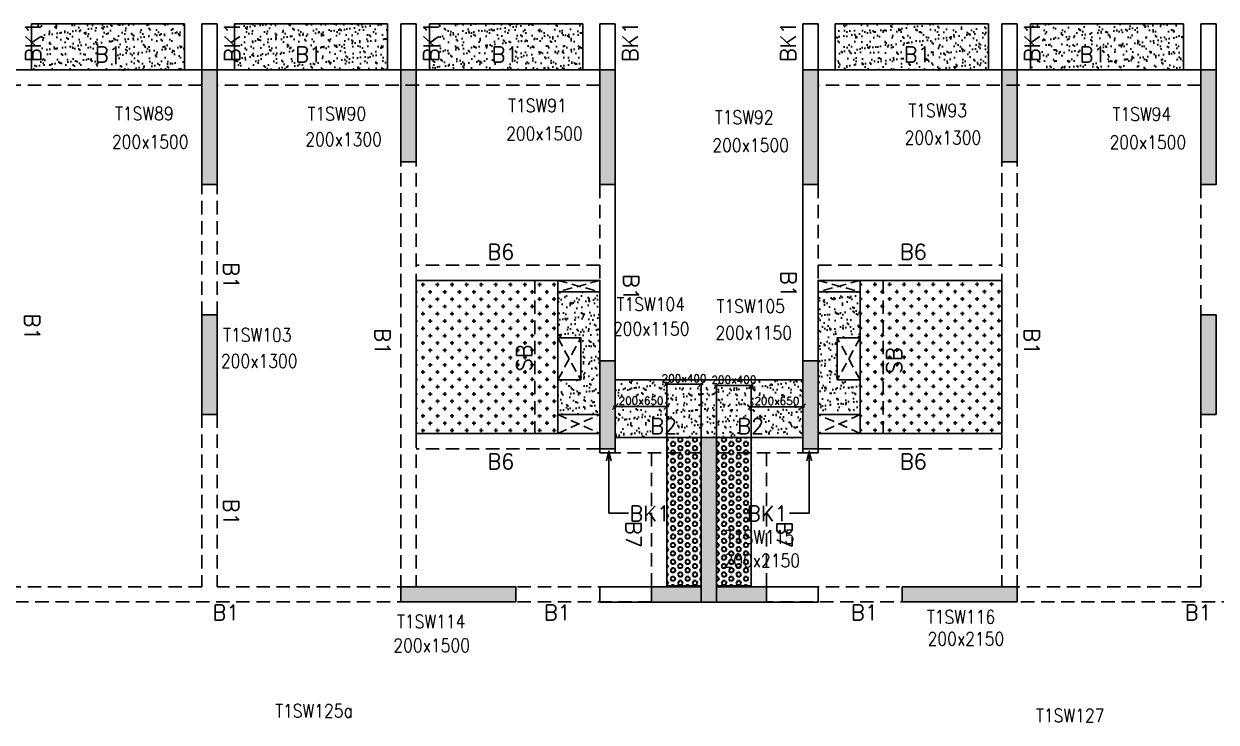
# Model space of a CAD drawing. Header units: millimetres. Extents: x 1078357 to 2594950, y -5122486 to -4636555.
# Drawn here: x 2233855 to 2249430, y -4666672 to -4657552 of the extents above; entities that cross this region are included whole.
import ezdxf

# ---------------------------------------------------------------- set-up
doc = ezdxf.new("R2010")
doc.units = ezdxf.units.MM
doc.header["$PDMODE"] = 35
for name, pattern in [('CONTINOUS', [0]), ('HIDDEN', [0.375, 0.25, -0.125]), ('New Retail block$0$CONTINOUS', [0])]:
    doc.linetypes.add(name, pattern=pattern)
doc.layers.get('0').update_dxf_attribs({"lineweight": 0})
doc.layers.get('Defpoints').update_dxf_attribs({"lineweight": 0})
for name, color, linetype, lineweight in [('A-_ANOTDIMA_D-', 6, 'Continuous', 13), ('COL. NO.', 30, 'Continuous', 25), ('COL. SIZE', 7, 'Continuous', 25), ('DIM', 9, 'Continuous', 25), ('HATCH', 8, 'Continuous', 30)]:
    doc.layers.add(name, color=color, linetype=linetype, lineweight=lineweight)
for name, color, linetype in [('B-200x325', 201, 'HIDDEN'), ('DROP SLAB', 8, 'Continuous'), ('NON STR. RCC WALL', 6, 'Continuous'), ('S-BEAM', 3, 'HIDDEN'), ('S-BEAM NO.', 6, 'Continuous'), ('S-COLUMN', 1, 'Continuous'), ('S-CUTOUT', 8, 'HIDDEN'), ('S-SLAB-PROJECTION', 54, 'New Retail block$0$CONTINOUS'), ('SLAB FOLD', 8, 'Continuous')]:
    doc.layers.add(name, color=color, linetype=linetype)
doc.styles.add('Roman', font='romans')
doc.styles.add('ROMANS', font='romans.shx', dxfattribs={"width": 0.85})
doc.dimstyles.new('HARESH', dxfattribs={"dimtxt": 150, "dimasz": 75, "dimexe": 0, "dimexo": 0, "dimgap": 25, "dimtad": 1, "dimdec": 0, "dimdsep": 46, "dimtxsty": 'Roman', "dimblk": 'OBLIQUE', "dimcen": 225, "dimdle": 25, "dimclrd": 2, "dimclre": 2, "dimclrt": 7, "dimadec": 8, "dimazin": 1, "dimtfac": 1, "dimtdec": 0, "dimtmove": 0, "dimatfit": 0, "dimfxl": 1, "dimlwd": -1, "dimlwe": -1, "dimarcsym": 0})
pattern_1 = [(37.4701541, (-740503.51, 9329417.72), (-4.7236114, 146.8264517), [0, -115.824, 0, -129.54, 0, -123.825]), (7.4701541, (-740503.51, 9329417.72), (134.9689868, 214.9772528), [0, -62.484, 0, -104.394, 0, -40.005]), (327.4701541, (-740597.24, 9329417.77), (237.2979035, 0.3075449), [0, -38.1, 0, -137.16, 0, -179.07]), (317.4701541, (-740597.24, 9329417.77), (229.1017424, 66.759465), [0, -19.05, 0, -89.916, 0, -102.87])]
pattern_2 = [(180.03079016, (-2196286.82, 14063573.08), (-95.1987999, -95.3011726), [47.625, -142.875]), (270.03079016, (-2196310.65, 14063596.88), (95.3011726, -95.1987999), [47.625, -142.875])]
pattern_3 = [(180, (2168054.783, -4476147.51), (-7e-15, -54.992613), [31.75, -63.5]), (300, (2168054.783, -4476147.51), (47.625, 27.496307), [31.75, -63.5]), (240, (2168023.033, -4476147.51), (47.625, -27.496307), [31.75, -63.5])]

# ---------------------------------------------------------------- blocks, each defined once
blk = doc.blocks.new('_Oblique')
at = {"color": 0, "linetype": 'ByBlock', "lineweight": -2}
blk.add_line((-0.5, -0.5), (0.5, 0.5), dxfattribs=at)
blk = doc.blocks.new('*D1539')
at = {"layer": 'Defpoints', "color": 0, "ltscale": 700, "transparency": 16777216}
for p in [(2242254, -4662257), (2242254, -4662952, 0), (2242704, -4662952, 0)]:
    blk.add_point(p, dxfattribs=at)
at = {"layer": 'DIM', "color": 2, "ltscale": 700, "transparency": 16777216}
for p, q in [((2242729, -4662257), (2242229, -4662257)), ((2242254, -4662952), (2242254, -4662257)), ((2242704, -4662952), (2242704, -4662257))]:
    blk.add_line(p, q, dxfattribs=at)
at = {"layer": 'DIM', "color": 2, "ltscale": 700, "transparency": 16777216, "xscale": 75, "yscale": 75, "zscale": 75, "rotation": 180}
blk.add_blockref('_Oblique', (2242254, -4662257), dxfattribs=at)
at = {"layer": 'DIM', "color": 2, "ltscale": 700, "transparency": 16777216, "xscale": 75, "yscale": 75, "zscale": 75}
blk.add_blockref('_Oblique', (2242704, -4662257), dxfattribs=at)
at = {"layer": 'DIM', "color": 7, "ltscale": 700, "transparency": 16777216, "insert": (2242479, -4662182), "char_height": 150, "attachment_point": 5, "style": 'Roman'}
blk.add_mtext('{\\H0.666667x;200x400}', dxfattribs=at)
blk = doc.blocks.new('*D1540')
at = {"layer": 'Defpoints', "color": 0, "ltscale": 700, "transparency": 16777216}
for p in [(2241580, -4662550), (2241580, -4662952, 0), (2242254, -4662952, 0)]:
    blk.add_point(p, dxfattribs=at)
at = {"layer": 'DIM', "color": 2, "ltscale": 700, "transparency": 16777216}
for p, q in [((2242279, -4662550), (2241555, -4662550)), ((2241580, -4662952), (2241580, -4662550)), ((2242254, -4662952), (2242254, -4662550))]:
    blk.add_line(p, q, dxfattribs=at)
at = {"layer": 'DIM', "color": 2, "ltscale": 700, "transparency": 16777216, "xscale": 75, "yscale": 75, "zscale": 75, "rotation": 180}
blk.add_blockref('_Oblique', (2241580, -4662550), dxfattribs=at)
at = {"layer": 'DIM', "color": 2, "ltscale": 700, "transparency": 16777216, "xscale": 75, "yscale": 75, "zscale": 75}
blk.add_blockref('_Oblique', (2242254, -4662550), dxfattribs=at)
at = {"layer": 'DIM', "color": 7, "ltscale": 700, "transparency": 16777216, "insert": (2241917, -4662475), "char_height": 150, "attachment_point": 5, "style": 'Roman'}
blk.add_mtext('{\\H0.666667x;200x650}', dxfattribs=at)
blk = doc.blocks.new('*D1541')
at = {"layer": 'Defpoints', "color": 0, "ltscale": 700, "transparency": 16777216}
for p in [(2243355, -4662275), (2242904, -4662952, 0), (2243355, -4662952, 0)]:
    blk.add_point(p, dxfattribs=at)
at = {"layer": 'DIM', "color": 2, "ltscale": 700, "transparency": 16777216}
for p, q in [((2242879, -4662275), (2243380, -4662275)), ((2242904, -4662952), (2242904, -4662275)), ((2243355, -4662952), (2243355, -4662275))]:
    blk.add_line(p, q, dxfattribs=at)
at = {"layer": 'DIM', "color": 2, "ltscale": 700, "transparency": 16777216, "xscale": 75, "yscale": 75, "zscale": 75, "rotation": 180}
blk.add_blockref('_Oblique', (2242904, -4662275), dxfattribs=at)
at = {"layer": 'DIM', "color": 2, "ltscale": 700, "transparency": 16777216, "xscale": 75, "yscale": 75, "zscale": 75}
blk.add_blockref('_Oblique', (2243355, -4662275), dxfattribs=at)
at = {"layer": 'DIM', "color": 7, "ltscale": 700, "transparency": 16777216, "insert": (2243130, -4662200), "char_height": 150, "attachment_point": 5, "style": 'Roman'}
blk.add_mtext('{\\H0.666667x;200x400}', dxfattribs=at)
blk = doc.blocks.new('*D1542')
at = {"layer": 'Defpoints', "color": 0, "ltscale": 700, "transparency": 16777216}
for p in [(2244029, -4662552), (2243355, -4662952, 0), (2244029, -4662952, 0)]:
    blk.add_point(p, dxfattribs=at)
at = {"layer": 'DIM', "color": 2, "ltscale": 700, "transparency": 16777216}
for p, q in [((2243330, -4662552), (2244054, -4662552)), ((2243355, -4662952), (2243355, -4662552)), ((2244029, -4662952), (2244029, -4662552))]:
    blk.add_line(p, q, dxfattribs=at)
at = {"layer": 'DIM', "color": 2, "ltscale": 700, "transparency": 16777216, "xscale": 75, "yscale": 75, "zscale": 75, "rotation": 180}
blk.add_blockref('_Oblique', (2243355, -4662552), dxfattribs=at)
at = {"layer": 'DIM', "color": 2, "ltscale": 700, "transparency": 16777216, "xscale": 75, "yscale": 75, "zscale": 75}
blk.add_blockref('_Oblique', (2244029, -4662552), dxfattribs=at)
at = {"layer": 'DIM', "color": 7, "ltscale": 700, "transparency": 16777216, "insert": (2243692, -4662477), "char_height": 150, "attachment_point": 5, "style": 'Roman'}
blk.add_mtext('{\\H0.666667x;200x650}', dxfattribs=at)
blk = doc.blocks.new('G$CD63B60BD')
at = {"layer": 'COL. NO.', "linetype": 'Continuous', "style": 'ROMANS', "width": 0.85}
for s, p in [('T1SW91', (74827, 15346, -320)), ('T1SW93', (80056, 15282, -320)), ('T1SW89', (69692, 15241, -320)), ('T1SW90', (72207, 15239, -270)), ('T1SW92', (77528, 15192, -320)), ('T1SW94', (82723, 15234, -320)), ('T1SW104', (76244, 12751, -320)), ('T1SW105', (77550, 12725, -320)), ('T1SW103', (71104, 12350, -320)), ('T1SW115', (77672, 9711, -320)), ('T1SW114', (73376, 8609, -320)), ('T1SW116', (80297, 8667, -320)), ('T1SW125a', (71784, 7441, -320)), ('T1SW127', (81723, 7381, -320))]:
    blk.add_text(s, height=175, dxfattribs=at).set_placement(p)
at = {"layer": 'COL. SIZE', "linetype": 'Continuous', "style": 'ROMANS', "width": 0.85}
for s, p in [('200x1500', (74800, 14979, -320)), ('200x1500', (69651, 14873, -320)), ('200x1300', (72177, 14904, -270)), ('200x1500', (77494, 14828, -320)), ('200x1300', (80006, 14926, -320)), ('200x1500', (82683, 14866, -320)), ('200x1150', (76195, 12430, -320)), ('200x1150', (77534, 12377, -320)), ('200x1300', (71075, 12010, -320)), ('200x2150', (77639, 9404, -320)), ('200x1500', (73327, 8296, -320)), ('200x2150', (80306, 8381, -320))]:
    blk.add_text(s, height=175, dxfattribs=at).set_placement(p)

msp = doc.modelspace()

# ---------------------------------------------------------------- hatches: boundary and pattern name
at = {"layer": 'DROP SLAB'}
h = msp.add_hatch(dxfattribs=at)
h.set_pattern_fill('CROSS', color=8, scale=15, angle=179.96921)
h.set_pattern_definition(pattern_2)
h.paths.add_polyline_path([(2240829.3, -4660902.8), (2238979.6, -4660902.8), (2238979.6, -4662902.6), (2240829.3, -4662902.6)])
h = msp.add_hatch(dxfattribs=at)
h.set_pattern_fill('CROSS', color=8, scale=15, angle=0.03079)
h.set_pattern_definition(pattern_2)
h.paths.add_polyline_path([(2244779.8, -4660902.8), (2246629.6, -4660902.8), (2246629.6, -4662902.6), (2244779.8, -4662902.6)])
at = {"layer": 'HATCH'}
h = msp.add_hatch(dxfattribs=at)
h.set_pattern_fill('AR-SAND', color=8, scale=3, angle=179.97015)
h.set_pattern_definition([(37.4701541, (-730003.51, 9329417.72), (-4.7236114, 146.8264517), [0, -115.824, 0, -129.54, 0, -123.825]), (7.4701541, (-730003.51, 9329417.72), (134.9689868, 214.9772528), [0, -62.484, 0, -104.394, 0, -40.005]), (327.4701541, (-730097.24, 9329417.77), (237.2979035, 0.3075449), [0, -38.1, 0, -137.16, 0, -179.07]), (317.4701541, (-730097.24, 9329417.77), (229.1017424, 66.759465), [0, -19.05, 0, -89.916, 0, -102.87])])
h.paths.add_polyline_path([(2235955, -4657552.5), (2233955, -4657552.5), (2233955, -4658152.5), (2235955, -4658152.5)])
h = msp.add_hatch(dxfattribs=at)
h.set_pattern_fill('AR-SAND', color=8, scale=3, angle=179.97015)
h.set_pattern_definition([(37.4701541, (-732653.51, 9329417.72), (-4.7236114, 146.8264517), [0, -115.824, 0, -129.54, 0, -123.825]), (7.4701541, (-732653.51, 9329417.72), (134.9689868, 214.9772528), [0, -62.484, 0, -104.394, 0, -40.005]), (327.4701541, (-732747.24, 9329417.77), (237.2979035, 0.3075449), [0, -38.1, 0, -137.16, 0, -179.07]), (317.4701541, (-732747.24, 9329417.77), (229.1017424, 66.759465), [0, -19.05, 0, -89.916, 0, -102.87])])
h.paths.add_polyline_path([(2238605, -4657552.5), (2236605, -4657552.5), (2236605, -4658152.5), (2238605, -4658152.5)])
h = msp.add_hatch(dxfattribs=at)
h.set_pattern_fill('AR-SAND', color=8, scale=3, angle=179.97015)
h.set_pattern_definition([(37.4701541, (-735203.51, 9329417.72), (-4.7236114, 146.8264517), [0, -115.824, 0, -129.54, 0, -123.825]), (7.4701541, (-735203.51, 9329417.72), (134.9689868, 214.9772528), [0, -62.484, 0, -104.394, 0, -40.005]), (327.4701541, (-735297.24, 9329417.77), (237.2979035, 0.3075449), [0, -38.1, 0, -137.16, 0, -179.07]), (317.4701541, (-735297.24, 9329417.77), (229.1017424, 66.759465), [0, -19.05, 0, -89.916, 0, -102.87])])
h.paths.add_polyline_path([(2241155, -4657552.5), (2239155, -4657552.5), (2239155, -4658152.5), (2241155, -4658152.5)])
h = msp.add_hatch(dxfattribs=at)
h.set_pattern_fill('AR-SAND', color=8, scale=3, angle=179.97015)
h.set_pattern_definition(pattern_1)
h.paths.add_polyline_path([(2246455, -4657552.5), (2244455, -4657552.5), (2244455, -4658152.5), (2246455, -4658152.5)])
h = msp.add_hatch(dxfattribs=at)
h.set_pattern_fill('AR-SAND', color=8, scale=3, angle=179.97015)
h.set_pattern_definition(pattern_1)
h.paths.add_polyline_path([(2249005, -4657552.5), (2247005, -4657552.5), (2247005, -4658152.5), (2249005, -4658152.5)])
h = msp.add_hatch(dxfattribs=at)
h.set_pattern_fill('AR-SAND', color=8, scale=3, angle=0.02985)
h.set_pattern_definition([(37.47015413, (-2790653.98, 18697456.11), (-4.72361136, 146.8264517), [0, -115.824, 0, -129.54, 0, -123.825]), (7.4701541, (-2790653.98, 18697456.11), (134.9689868, 214.9772528), [0, -62.484, 0, -104.394, 0, -40.005]), (327.4701541, (-2790747.7, 18697456.16), (237.2979035, 0.3075449), [0, -38.1, 0, -137.16, 0, -179.07]), (317.4701541, (-2790747.7, 18697456.16), (229.1017424, 66.759465), [0, -19.05, 0, -89.916, 0, -102.87])])
h.paths.add_polyline_path([(2241379, -4661052.5), (2240829, -4661052.5), (2240829, -4661652.5), (2241129, -4661652.5), (2241129, -4662202.5), (2240829, -4662202.5), (2240829, -4662652.5), (2241379, -4662652.5)])
h = msp.add_hatch(dxfattribs=at)
h.set_pattern_fill('AR-SAND', color=8, scale=3, angle=179.97015)
h.set_pattern_definition([(37.47015413, (-2790653.2, 18697456.04), (-4.72361136, 146.8264517), [0, -115.824, 0, -129.54, 0, -123.825]), (7.4701541, (-2790653.2, 18697456.04), (134.9689868, 214.9772528), [0, -62.484, 0, -104.394, 0, -40.005]), (327.4701541, (-2790746.93, 18697456.09), (237.2979035, 0.3075449), [0, -38.1, 0, -137.16, 0, -179.07]), (317.4701541, (-2790746.93, 18697456.09), (229.1017424, 66.759465), [0, -19.05, 0, -89.916, 0, -102.87])])
h.paths.add_polyline_path([(2244229.8, -4661052.6), (2244779.8, -4661052.6), (2244779.8, -4661652.6), (2244479.8, -4661652.6), (2244479.8, -4662202.6), (2244779.8, -4662202.5), (2244779.8, -4662652.6), (2244229.8, -4662652.6)])
h = msp.add_hatch(dxfattribs=at)
h.set_pattern_fill('AR-SAND', color=8, scale=3, angle=179.97015)
h.set_pattern_definition([(37.4701541, (-1832428.33, 14013386.82), (-4.72361136, 146.8264517), [0, -115.824, 0, -129.54, 0, -123.825]), (7.4701541, (-1832428.33, 14013386.82), (134.9689868, 214.9772528), [0, -62.484, 0, -104.394, 0, -40.005]), (327.4701541, (-1832522.05, 14013386.87), (237.2979035, 0.3075449), [0, -38.1, 0, -137.16, 0, -179.07]), (317.4701541, (-1832522.05, 14013386.87), (229.1017424, 66.759465), [0, -19.05, 0, -89.916, 0, -102.87])])
h.paths.add_polyline_path([(2244029.9, -4662202.5), (2241579.9, -4662202.5), (2241579.9, -4662952.5), (2244029.9, -4662952.5)])
h = msp.add_hatch(dxfattribs=at)
h.set_pattern_fill('AR-SAND', color=8, scale=3, angle=179.97015)
h.set_pattern_definition([(37.4701541, (-1832428.23, 14013386.82), (-4.72361136, 146.8264517), [0, -115.824, 0, -129.54, 0, -123.825]), (7.4701541, (-1832428.23, 14013386.82), (134.9689868, 214.9772528), [0, -62.484, 0, -104.394, 0, -40.005]), (327.4701541, (-1832521.95, 14013386.87), (237.2979035, 0.3075449), [0, -38.1, 0, -137.16, 0, -179.07]), (317.4701541, (-1832521.95, 14013386.87), (229.1017424, 66.759465), [0, -19.05, 0, -89.916, 0, -102.87])])
h.paths.add_polyline_path([(2244030, -4662352.5), (2241580, -4662352.5), (2241580, -4662952.5), (2244030, -4662952.5)])
at = {"layer": 'HATCH', "ltscale": 1000}
h = msp.add_hatch(dxfattribs=at)
h.set_pattern_fill('HEX', color=8, scale=10, angle=180)
h.set_pattern_definition(pattern_3)
h.paths.add_polyline_path([(2242704.8, -4664891.9), (2242254.8, -4664891.9), (2242254.8, -4662952.6), (2242704.8, -4662952.6)])
h = msp.add_hatch(dxfattribs=at)
h.set_pattern_fill('HEX', color=8, scale=10, angle=180)
h.set_pattern_definition(pattern_3)
h.paths.add_polyline_path([(2243354.8, -4664892.4), (2242904.8, -4664892.4), (2242904.8, -4662952.5), (2243354.8, -4662952.5)])
at = {"layer": 'S-COLUMN', "lineweight": 25, "extrusion": (-1.00316e-06, 2.11765e-11, 1)}
h = msp.add_hatch(color=1, dxfattribs=at)
h.dxf.hatch_style = 1
h.paths.add_polyline_path([(2236179.6, -4658152.6), (2236379.6, -4658152.6), (2236379.6, -4659652.5), (2236179.6, -4659652.5)])
at = {"layer": 'S-COLUMN', "lineweight": 25, "extrusion": (1.00316e-06, 1.91639e-11, 1)}
h = msp.add_hatch(color=1, dxfattribs=at)
h.dxf.hatch_style = 1
h.paths.add_polyline_path([(2236379.6, -4658152.6), (2236179.6, -4658152.6), (2236179.6, -4659652.5), (2236379.6, -4659652.5)])
at = {"layer": 'S-COLUMN', "lineweight": 25}
h = msp.add_hatch(color=1, dxfattribs=at)
h.dxf.hatch_style = 1
h.paths.add_polyline_path([(2238779.6, -4659352.6), (2238979.6, -4659352.6), (2238979.6, -4658152.6), (2238779.6, -4658152.6)])
at = {"layer": 'S-COLUMN', "lineweight": 25, "extrusion": (-1.00316e-06, 2.11765e-11, 1)}
h = msp.add_hatch(color=1, dxfattribs=at)
h.dxf.hatch_style = 1
h.paths.add_polyline_path([(2241379.6, -4658152.6), (2241579.6, -4658152.6), (2241579.6, -4659652.5), (2241379.6, -4659652.5)])
at = {"layer": 'S-COLUMN', "lineweight": 25, "extrusion": (1.00316e-06, 1.91639e-11, 1)}
h = msp.add_hatch(color=1, dxfattribs=at)
h.dxf.hatch_style = 1
h.paths.add_polyline_path([(2244229.6, -4658152.6), (2244029.6, -4658152.6), (2244029.6, -4659652.5), (2244229.6, -4659652.5)])
at = {"layer": 'S-COLUMN', "lineweight": 25}
h = msp.add_hatch(color=1, dxfattribs=at)
h.dxf.hatch_style = 1
h.paths.add_polyline_path([(2246629.6, -4659352.6), (2246829.6, -4659352.6), (2246829.6, -4658152.6), (2246629.6, -4658152.6)])
at = {"layer": 'S-COLUMN', "lineweight": 25, "extrusion": (-1.00316e-06, 2.11765e-11, 1)}
h = msp.add_hatch(color=1, dxfattribs=at)
h.dxf.hatch_style = 1
h.paths.add_polyline_path([(2249229.6, -4658152.6), (2249429.6, -4658152.6), (2249429.6, -4659652.5), (2249229.6, -4659652.5)])
at = {"layer": 'S-COLUMN', "lineweight": 25, "extrusion": (1.00316e-06, 1.91639e-11, 1)}
h = msp.add_hatch(color=1, dxfattribs=at)
h.dxf.hatch_style = 1
h.paths.add_polyline_path([(2249429.6, -4658152.6), (2249229.6, -4658152.6), (2249229.6, -4659652.5), (2249429.6, -4659652.5)])
at = {"layer": 'S-COLUMN', "lineweight": 25, "extrusion": (-1.00316e-06, 2.11765e-11, 1)}
h = msp.add_hatch(color=1, dxfattribs=at)
h.dxf.hatch_style = 1
h.paths.add_polyline_path([(2236179.6, -4662652.5), (2236379.6, -4662652.5), (2236379.6, -4661352.5), (2236179.6, -4661352.5)])
at = {"layer": 'S-COLUMN', "lineweight": 25, "extrusion": (1.00316e-06, 1.91639e-11, 1)}
h = msp.add_hatch(color=1, dxfattribs=at)
h.dxf.hatch_style = 1
h.paths.add_polyline_path([(2236379.6, -4662652.5), (2236179.6, -4662652.5), (2236179.6, -4661352.5), (2236379.6, -4661352.5)])
at = {"layer": 'S-COLUMN', "lineweight": 25, "extrusion": (-1.00316e-06, 2.11765e-11, 1)}
h = msp.add_hatch(color=1, dxfattribs=at)
h.dxf.hatch_style = 1
h.paths.add_polyline_path([(2249229.6, -4662652.5), (2249429.6, -4662652.5), (2249429.6, -4661352.5), (2249229.6, -4661352.5)])
at = {"layer": 'S-COLUMN', "lineweight": 25, "extrusion": (1.00316e-06, 1.91639e-11, 1)}
h = msp.add_hatch(color=1, dxfattribs=at)
h.dxf.hatch_style = 1
h.paths.add_polyline_path([(2249429.6, -4662652.5), (2249229.6, -4662652.5), (2249229.6, -4661352.5), (2249429.6, -4661352.5)])
at = {"layer": 'S-COLUMN', "lineweight": 25, "extrusion": (-1.00316e-06, 2.11765e-11, 1)}
h = msp.add_hatch(color=1, dxfattribs=at)
h.dxf.hatch_style = 1
h.paths.add_polyline_path([(2241379.6, -4663102.6), (2241579.6, -4663102.6), (2241579.6, -4661952.6), (2241379.6, -4661952.6)])
at = {"layer": 'S-COLUMN', "lineweight": 25, "extrusion": (1.00316e-06, 1.91639e-11, 1)}
h = msp.add_hatch(color=1, dxfattribs=at)
h.dxf.hatch_style = 1
h.paths.add_polyline_path([(2244229.6, -4663102.6), (2244029.6, -4663102.6), (2244029.6, -4661952.6), (2244229.6, -4661952.6)])
at = {"layer": 'S-COLUMN', "lineweight": 25}
h = msp.add_hatch(color=1, dxfattribs=at)
h.dxf.hatch_style = 1
h.paths.add_polyline_path([(2242704.6, -4664902.7), (2242054.6, -4664902.7), (2242054.6, -4665102.7), (2242904.6, -4665102.7), (2242904.6, -4662952.7), (2242704.6, -4662952.7)])
at = {"layer": 'S-COLUMN', "lineweight": 25, "extrusion": (1.00316e-06, 1.91639e-11, 1)}
h = msp.add_hatch(color=1, dxfattribs=at)
h.dxf.hatch_style = 1
h.paths.add_polyline_path([(2242904.6, -4664902.7), (2243554.6, -4664902.7), (2243554.6, -4665102.7), (2242704.6, -4665102.7), (2242704.6, -4662952.7), (2242904.6, -4662952.7)])
at = {"layer": 'S-COLUMN', "lineweight": 25}
h = msp.add_hatch(color=1, dxfattribs=at)
h.dxf.hatch_style = 1
h.paths.add_polyline_path([(2238779.6, -4664902.5), (2240279.6, -4664902.5), (2240279.6, -4665102.5), (2238779.6, -4665102.5)])
h = msp.add_hatch(color=1, dxfattribs=at)
h.dxf.hatch_style = 1
h.paths.add_polyline_path([(2245329.6, -4664902.5), (2246829.6, -4664902.5), (2246829.6, -4665102.5), (2245329.6, -4665102.5)])

# ---------------------------------------------------------------- linework, layer by layer
at = {"layer": 'DROP SLAB', "color": 3, "linetype": 'CONTINOUS', "ltscale": 500, "elevation": 0}
for points in [[(2240829.3, -4660902.8), (2238979.6, -4660902.8), (2238979.6, -4662902.6), (2240829.3, -4662902.6)], [(2240829.3, -4660902.8), (2241379.3, -4660902.8), (2241379.3, -4661052.6), (2240829.3, -4661052.6)], [(2244779.8, -4660902.8), (2244229.8, -4660902.8), (2244229.8, -4661052.6), (2244779.8, -4661052.6)], [(2244779.8, -4660902.8), (2246629.6, -4660902.8), (2246629.6, -4662902.6), (2244779.8, -4662902.6)], [(2240829.7, -4661652.5), (2241129.7, -4661652.5), (2241129.7, -4662202.5), (2240829.7, -4662202.5)], [(2244779.8, -4661652.6), (2244479.8, -4661652.6), (2244479.8, -4662202.6), (2244779.8, -4662202.6)], [(2240829.8, -4662652.6), (2241379.6, -4662652.6), (2241379.6, -4662902.6), (2240829.8, -4662902.6)], [(2244779.8, -4662652.6), (2244229.9, -4662652.6), (2244229.9, -4662902.6), (2244779.8, -4662902.6)]]:
    msp.add_lwpolyline(points, close=True, dxfattribs=at)
at = {"layer": 'NON STR. RCC WALL', "elevation": 0}
for points in [[(2242054.6, -4664902.7), (2242054.6, -4665102.7), (2241379.6, -4665102.6), (2241379.6, -4664902.6)], [(2244229.6, -4664902.6), (2244229.6, -4665102.6), (2243554.6, -4665102.7), (2243554.6, -4664902.7)]]:
    msp.add_lwpolyline(points, close=True, dxfattribs=at)
at = {"layer": 'S-BEAM', "linetype": 'CONTINOUS', "ltscale": 700}
for p, q in [((2236379.9, -4657552.5, 0), (2236179.9, -4657552.5, 0)), ((2236179.9, -4657552.5, 0), (2236179.9, -4658152.5, 0)), ((2236379.9, -4658152.5, 0), (2236379.9, -4657552.5, 0)), ((2238979.9, -4657552.5, 0), (2238779.9, -4657552.5, 0)), ((2238779.9, -4657552.5, 0), (2238779.9, -4658152.5, 0)), ((2238979.9, -4658152.5, 0), (2238979.9, -4657552.5, 0)), ((2241579.9, -4657552.5, 0), (2241379.9, -4657552.5, 0)), ((2241379.9, -4657552.5, 0), (2241379.9, -4658152.5, 0)), ((2241579.9, -4658152.5, 0), (2241579.9, -4657552.5, 0)), ((2244229.9, -4657552.5, 0), (2244029.9, -4657552.5, 0)), ((2244029.9, -4657552.5, 0), (2244029.9, -4658152.5, 0)), ((2244229.9, -4658152.5, 0), (2244229.9, -4657552.5, 0)), ((2246829.9, -4657552.5, 0), (2246629.9, -4657552.5, 0)), ((2246629.9, -4657552.5, 0), (2246629.9, -4658152.5, 0)), ((2246829.9, -4658152.5, 0), (2246829.9, -4657552.5, 0)), ((2249429.9, -4657552.5, 0), (2249229.9, -4657552.5, 0)), ((2249229.9, -4657552.5, 0), (2249229.9, -4658152.5, 0)), ((2249429.9, -4658152.5, 0), (2249429.9, -4657552.5, 0)), ((2236180, -4658152.5, 0), (2231180, -4658152.5, 0)), ((2241380, -4658152.5, 0), (2236380, -4658152.5, 0)), ((2249230, -4658152.5, 0), (2244230, -4658152.5, 0)), ((2241580, -4659652.5, 0), (2241580, -4662152.5, 0)), ((2244030, -4659652.5, 0), (2244030, -4662152.5, 0)), ((2244030, -4662952.5, 0), (2241580, -4662952.5, 0))]:
    msp.add_line(p, q, dxfattribs=at)
at = {"layer": 'S-BEAM', "linetype": 'HIDDEN', "ltscale": 700}
for p, q in [((2236180, -4658352.5, 0), (2231180, -4658352.5, 0)), ((2241380, -4658352.5, 0), (2236380, -4658352.5, 0)), ((2238780, -4658452.6, 0), (2238780, -4664902.4, 0)), ((2238980, -4658452.6, 0), (2238980, -4664902.4, 0)), ((2249230, -4658352.5, 0), (2244230, -4658352.5, 0)), ((2246630, -4658452.6, 0), (2246630, -4664902.4, 0)), ((2246830, -4658452.6, 0), (2246830, -4664902.4, 0)), ((2236180, -4661352.5, 0), (2236180, -4659652.5, 0)), ((2236380, -4661352.5, 0), (2236380, -4659652.5, 0)), ((2241380, -4659652.5, 0), (2241380, -4662152.5, 0)), ((2244230, -4659652.5, 0), (2244230, -4662152.5, 0)), ((2249230, -4659652.5, 0), (2249230, -4661352.5, 0)), ((2240529.3, -4660902.8, 0), (2240529.3, -4662902.6, 0)), ((2244779.6, -4660903, 0), (2244779.6, -4662902.8, 0)), ((2245079.6, -4660903, 0), (2245079.6, -4662902.8, 0)), ((2236180, -4662652.6, 0), (2236180, -4664902.5, 0)), ((2236380, -4662652.6, 0), (2236380, -4664902.5, 0)), ((2249230, -4662652.6, 0), (2249230, -4664902.5, 0)), ((2242705, -4663152.5, 0), (2241580, -4663152.5, 0)), ((2242905, -4663152.5, 0), (2244030, -4663152.5, 0)), ((2236180, -4664902.4, 0), (2229854.8, -4664902.4, 0)), ((2242054.8, -4664902.4, 0), (2236380, -4664902.4, 0)), ((2249230, -4664902.4, 0), (2243554.8, -4664902.4, 0)), ((2242054.8, -4665102.4, 0), (2229854.8, -4665102.4, 0)), ((2251780, -4665102.4, 0), (2243554.8, -4665102.4, 0))]:
    msp.add_line(p, q, dxfattribs=at)
at = {"layer": 'S-BEAM', "ltscale": 700}
for p, q in [((2241379.6, -4660702.8, 0), (2238979.6, -4660702.8, 0)), ((2244229.6, -4660702.8, 0), (2246629.6, -4660702.8, 0)), ((2241379.4, -4663102.6, 0), (2238979.6, -4663102.6, 0)), ((2242054.5, -4663152.5, 0), (2242054.5, -4664902.5)), ((2243554.8, -4663152.5, 0), (2243554.7, -4664902.5)), ((2244229.8, -4663102.6, 0), (2246629.6, -4663102.6, 0))]:
    msp.add_line(p, q, dxfattribs=at)
at = {"layer": 'S-BEAM', "linetype": 'Continuous', "ltscale": 700}
for p, q in [((2241379.6, -4660902.8, 0), (2238979.6, -4660902.8, 0)), ((2244229.6, -4660902.8, 0), (2246629.6, -4660902.8, 0)), ((2241379.4, -4662902.6, 0), (2238979.6, -4662902.6, 0)), ((2244229.8, -4662902.6, 0), (2246629.6, -4662902.6, 0)), ((2242254.5, -4663152.5, 0), (2242254.5, -4664891.9, 0)), ((2243354.8, -4663152.5, 0), (2243354.7, -4664891.9, 0))]:
    msp.add_line(p, q, dxfattribs=at)
at = {"layer": 'S-BEAM', "linetype": 'ByBlock', "ltscale": 700}
msp.add_line((2240829.3, -4660902.8, 0), (2240829.3, -4662902.6, 0), dxfattribs=at)
at = {"layer": 'S-BEAM', "linetype": 'Continuous', "ltscale": 700, "elevation": 0}
for points in [[(2241380.1, -4663102.5), (2241580.1, -4663102.5), (2241580.1, -4663152.7), (2241380.1, -4663152.7)], [(2244230.1, -4663102.5), (2244030.1, -4663102.5), (2244030.1, -4663152.7), (2244230.1, -4663152.7)]]:
    msp.add_lwpolyline(points, close=True, dxfattribs=at)
at = {"layer": 'S-COLUMN', "color": 1, "lineweight": 25, "extrusion": (-1.00316e-06, 2.11765e-11, 1)}
for points, elevation in [([(2236179.6, -4658152.6), (2236379.6, -4658152.6), (2236379.6, -4659652.5), (2236179.6, -4659652.5)], -2.2), ([(2241379.6, -4658152.6), (2241579.6, -4658152.6), (2241579.6, -4659652.5), (2241379.6, -4659652.5)], -2.2), ([(2249229.6, -4658152.6), (2249429.6, -4658152.6), (2249429.6, -4659652.5), (2249229.6, -4659652.5)], -2.3), ([(2236179.6, -4662652.5), (2236379.6, -4662652.5), (2236379.6, -4661352.5), (2236179.6, -4661352.5)], -2.2), ([(2249229.6, -4662652.5), (2249429.6, -4662652.5), (2249429.6, -4661352.5), (2249229.6, -4661352.5)], -2.3), ([(2241379.6, -4663102.6), (2241579.6, -4663102.6), (2241579.6, -4661952.6), (2241379.6, -4661952.6)], -2.2)]:
    msp.add_lwpolyline(points, close=True, dxfattribs=dict(at, elevation=elevation))
at = {"layer": 'S-COLUMN', "color": 1, "lineweight": 25, "extrusion": (1.00316e-06, 1.91639e-11, 1)}
for points, elevation in [([(2236379.6, -4658152.6), (2236179.6, -4658152.6), (2236179.6, -4659652.5), (2236379.6, -4659652.5)], 2.2), ([(2244229.6, -4658152.6), (2244029.6, -4658152.6), (2244029.6, -4659652.5), (2244229.6, -4659652.5)], 2.3), ([(2249429.6, -4658152.6), (2249229.6, -4658152.6), (2249229.6, -4659652.5), (2249429.6, -4659652.5)], 2.3), ([(2236379.6, -4662652.5), (2236179.6, -4662652.5), (2236179.6, -4661352.5), (2236379.6, -4661352.5)], 2.2), ([(2249429.6, -4662652.5), (2249229.6, -4662652.5), (2249229.6, -4661352.5), (2249429.6, -4661352.5)], 2), ([(2244229.6, -4663102.6), (2244029.6, -4663102.6), (2244029.6, -4661952.6), (2244229.6, -4661952.6)], 2.3)]:
    msp.add_lwpolyline(points, close=True, dxfattribs=dict(at, elevation=elevation))
at = {"layer": 'S-COLUMN', "color": 1, "lineweight": 25, "elevation": 0}
for points in [[(2238779.6, -4658152.6), (2238979.6, -4658152.6), (2238979.6, -4659352.6), (2238779.6, -4659352.6)], [(2246629.6, -4658152.6), (2246829.6, -4658152.6), (2246829.6, -4659352.6), (2246629.6, -4659352.6)], [(2238779.6, -4664902.5), (2240279.6, -4664902.5), (2240279.6, -4665102.5), (2238779.6, -4665102.5)], [(2245329.6, -4664902.5), (2246829.6, -4664902.5), (2246829.6, -4665102.5), (2245329.6, -4665102.5)]]:
    msp.add_lwpolyline(points, close=True, dxfattribs=at)
msp.add_lwpolyline([(2242704.6, -4664902.7), (2242054.6, -4664902.7), (2242054.6, -4665102.7), (2242904.6, -4665102.7), (2242904.6, -4662952.7), (2242704.6, -4662952.7), (2242704.6, -4664902.7)], dxfattribs=at)
at = {"layer": 'S-COLUMN', "color": 1, "lineweight": 25, "extrusion": (1.00316e-06, 1.91639e-11, 1), "elevation": 2.2}
msp.add_lwpolyline([(2242904.6, -4664902.7), (2243554.6, -4664902.7), (2243554.6, -4665102.7), (2242704.6, -4665102.7), (2242704.6, -4662952.7), (2242904.6, -4662952.7), (2242904.6, -4664902.7)], dxfattribs=at)
at = {"layer": 'S-CUTOUT', "ltscale": 500}
for p, q in [((2241379.3, -4660902.6, 0), (2240829.3, -4661052.6, 0)), ((2240830.2, -4660902.8, 0), (2241379.3, -4661052.6, 0)), ((2244229.8, -4660902.6, 0), (2244779.8, -4661052.6, 0)), ((2244778.9, -4660902.8, 0), (2244229.8, -4661052.6, 0)), ((2240829.6, -4661652.5, 0), (2241129.7, -4662202.5, 0)), ((2240829.6, -4662202.5, 0), (2241129.7, -4661652.5, 0)), ((2244779.8, -4661652.6, 0), (2244479.8, -4662202.6, 0)), ((2244779.8, -4662202.6, 0), (2244479.8, -4661652.6, 0)), ((2240829.8, -4662652.6, 0), (2241379.6, -4662902.6, 0)), ((2240829.8, -4662902.6, 0), (2241379.8, -4662652.6, 0)), ((2244779.8, -4662902.6, 0), (2244229.8, -4662652.6, 0)), ((2244779.8, -4662652.6, 0), (2244229.9, -4662902.6, 0))]:
    msp.add_line(p, q, dxfattribs=at)
at = {"layer": 'S-SLAB-PROJECTION', "elevation": 0}
for points in [[(2235955, -4657552.5), (2233955, -4657552.5), (2233955, -4658152.5), (2235955, -4658152.5)], [(2238605, -4657552.5), (2236605, -4657552.5), (2236605, -4658152.5), (2238605, -4658152.5)], [(2241155, -4657552.5), (2239155, -4657552.5), (2239155, -4658152.5), (2241155, -4658152.5)], [(2246455, -4657552.5), (2244455, -4657552.5), (2244455, -4658152.5), (2246455, -4658152.5)], [(2249005, -4657552.5), (2247005, -4657552.5), (2247005, -4658152.5), (2249005, -4658152.5)], [(2244029.9, -4662202.5), (2241579.9, -4662202.5), (2241579.9, -4662952.5), (2244029.9, -4662952.5)]]:
    msp.add_lwpolyline(points, close=True, dxfattribs=at)
at = {"layer": 'SLAB FOLD', "color": 8, "ltscale": 1000, "elevation": 0}
for points in [[(2241379, -4661052.5), (2240829, -4661052.5), (2240829, -4661652.5), (2241129, -4661652.5), (2241129, -4662202.5), (2240829, -4662202.5), (2240829, -4662652.5), (2241379, -4662652.5), (2241379, -4661052.5)], [(2244229.8, -4661052.6), (2244779.8, -4661052.6), (2244779.8, -4661652.6), (2244479.8, -4661652.6), (2244479.8, -4662202.6), (2244779.8, -4662202.5), (2244779.8, -4662652.6), (2244229.8, -4662652.6), (2244229.8, -4661052.6)]]:
    msp.add_lwpolyline(points, dxfattribs=at)
for points in [[(2242254.6, -4664891.9), (2242704.6, -4664891.9), (2242704.6, -4662952.6), (2242254.6, -4662952.6)], [(2243354.9, -4664891.9), (2242904.8, -4664891.9), (2242904.8, -4662952.6), (2243354.9, -4662952.6)]]:
    msp.add_lwpolyline(points, close=True, dxfattribs=at)

# ---------------------------------------------------------------- block references
at = {"layer": 'A-_ANOTDIMA_D-', "color": 2, "ltscale": 700}
msp.add_blockref('G$CD63B60BD', (2165354.6, -4674052.5, 0), dxfattribs=at)

# ---------------------------------------------------------------- texts
at = {"layer": 'B-200x325', "linetype": 'Continuous', "ltscale": 700, "style": 'ROMANS'}
for rotation, p in [(0.00055, (2239910.1, -4660630.7, -2.7)), (359.99866, (2245299.1, -4660630.6, -2.7)), (0.00055, (2239910.1, -4663367.8, -2.7)), (359.99866, (2245299.1, -4663367.8, -2.7))]:
    msp.add_text('B6', height=200, rotation=rotation, dxfattribs=at).set_placement(p)
at = {"layer": 'S-BEAM NO.', "linetype": 'CONTINOUS', "ltscale": 700, "style": 'ROMANS'}
for p in [(2234075.6, -4658052.2, 50), (2236675.6, -4658052.1, 50), (2239275.6, -4658052.2, 50), (2241875.6, -4658052.2, 50)]:
    msp.add_text('BK1', height=200, rotation=90, dxfattribs=at).set_placement(p)
at = {"layer": 'S-BEAM NO.', "linetype": 'HIDDEN', "ltscale": 500, "style": 'ROMANS'}
for s, rotation, p in [('BK1', 90, (2243938, -4658052.1, 50)), ('BK1', 90, (2247125.6, -4658052.2, 50)), ('B1', 359.99906, (2234782.9, -4658052.2, -2.7)), ('B1', 359.99906, (2237400, -4658052.2, -2.7)), ('B1', 359.99906, (2239965.9, -4658052.2, -2.7)), ('B1', 359.99906, (2245348.6, -4658052.2, -2.7)), ('B1', 359.99906, (2247645.9, -4658052.2, -2.7)), ('B1', 269.99906, (2236463.9, -4660666.5, -2.7)), ('B1', 269.99906, (2243744, -4660779.6, -2.7)), ('B1', 269.99906, (2241686.5, -4660818.4, -2.7)), ('B1', 269.99906, (2233863.9, -4661336.7, -2.7)), ('B1', 269.99906, (2238441.4, -4661527.5, -2.7)), ('B1', 269.99906, (2246920.5, -4661527.5, -2.7)), ('B1', 269.99906, (2236463.2, -4663754.5, -2.7)), ('B1', 359.99906, (2236319.4, -4665339.7, -2.7)), ('B1', 359.99906, (2240648.4, -4665339.7, -2.7)), ('B1', 359.99906, (2244660.5, -4665339.7, -2.7)), ('B1', 359.99906, (2249020.2, -4665339.7, -2.7))]:
    msp.add_text(s, height=200, rotation=rotation, dxfattribs=at).set_placement(p)
at = {"layer": 'S-BEAM NO.', "linetype": 'Continuous', "ltscale": 700, "style": 'ROMANS'}
for s, rotation, p in [('SB', 90.00094, (2240491, -4662091.1, -2.7)), ('SB', 90.00094, (2245324.3, -4662127.1, -2.7)), ('BK1', 359.99906, (2241766.1, -4664046.5, -2.7)), ('BK1', 0.00094, (2243301.1, -4664046.5, -2.7)), ('B7', 269.99866, (2241719.2, -4664044.6, -5.4)), ('B7', 269.99866, (2243689.6, -4664048.9, -2.7))]:
    msp.add_text(s, height=200, rotation=rotation, dxfattribs=at).set_placement(p)
at = {"layer": 'S-BEAM NO.', "linetype": 'Continuous', "ltscale": 500, "style": 'ROMANS'}
for p in [(2242037.7, -4662905.4, -2.7), (2243174.4, -4662905.4, -2.7)]:
    msp.add_text('B2', height=200, dxfattribs=at).set_placement(p)

# ---------------------------------------------------------------- dimensions: what is measured, and where the dimension line sits
at = {"layer": 'DIM', "ltscale": 700}
for base, p1, p2, picture, middle in [((2242254.3, -4662257, 0), (2242704.4, -4662952, 0), (2242254.3, -4662952, 0), '*D1539', (2242479.4, -4662257, 0)), ((2243354.6, -4662275.2, 0), (2242904.5, -4662952, 0), (2243354.6, -4662952, 0), '*D1541', (2243129.5, -4662275.2, 0))]:
    dim = msp.add_linear_dim(base=base, p1=p1, p2=p2, text='{\\H0.666667x;200x400}', dimstyle='HARESH', override={"dimtxsty": 'Roman'}, dxfattribs=at)
    dim.commit()
    dim.dimension.update_dxf_attribs({"geometry": picture, "text_midpoint": middle, "dimtype": 160})
for base, p1, p2, picture, middle in [((2241579.6, -4662549.9, 0), (2242254.3, -4662952, 0), (2241579.6, -4662952, 0), '*D1540', (2241917, -4662474.9, 0)), ((2244029.5, -4662551.9, 0), (2243354.6, -4662952, 0), (2244029.5, -4662952, 0), '*D1542', (2243692, -4662476.9, 0))]:
    dim = msp.add_linear_dim(base=base, p1=p1, p2=p2, text='{\\H0.666667x;200x650}', dimstyle='HARESH', override={"dimtxsty": 'Roman', "dimtmove": 1}, dxfattribs=at)
    dim.commit()
    dim.dimension.update_dxf_attribs({"geometry": picture, "text_midpoint": middle})

# ---------------------------------------------------------------- leaders
at = {"layer": 'S-BEAM NO.', "linetype": 'Continuous', "ltscale": 700}
for points in [[(2241496.6, -4663132.8, 0), (2241496.6, -4663944.2, 0), (2241755.4, -4663944.2, 0)], [(2244113.6, -4663132.8, 0), (2244113.6, -4663944.2, 0), (2243854.7, -4663944.2, 0)]]:
    msp.add_leader(points, dimstyle='HARESH', override={"dimasz": 125, "dimgap": 25, "dimtad": 0, "dimldrblk": 'Open30'}, dxfattribs=at)

doc.saveas('drawing.dxf')
